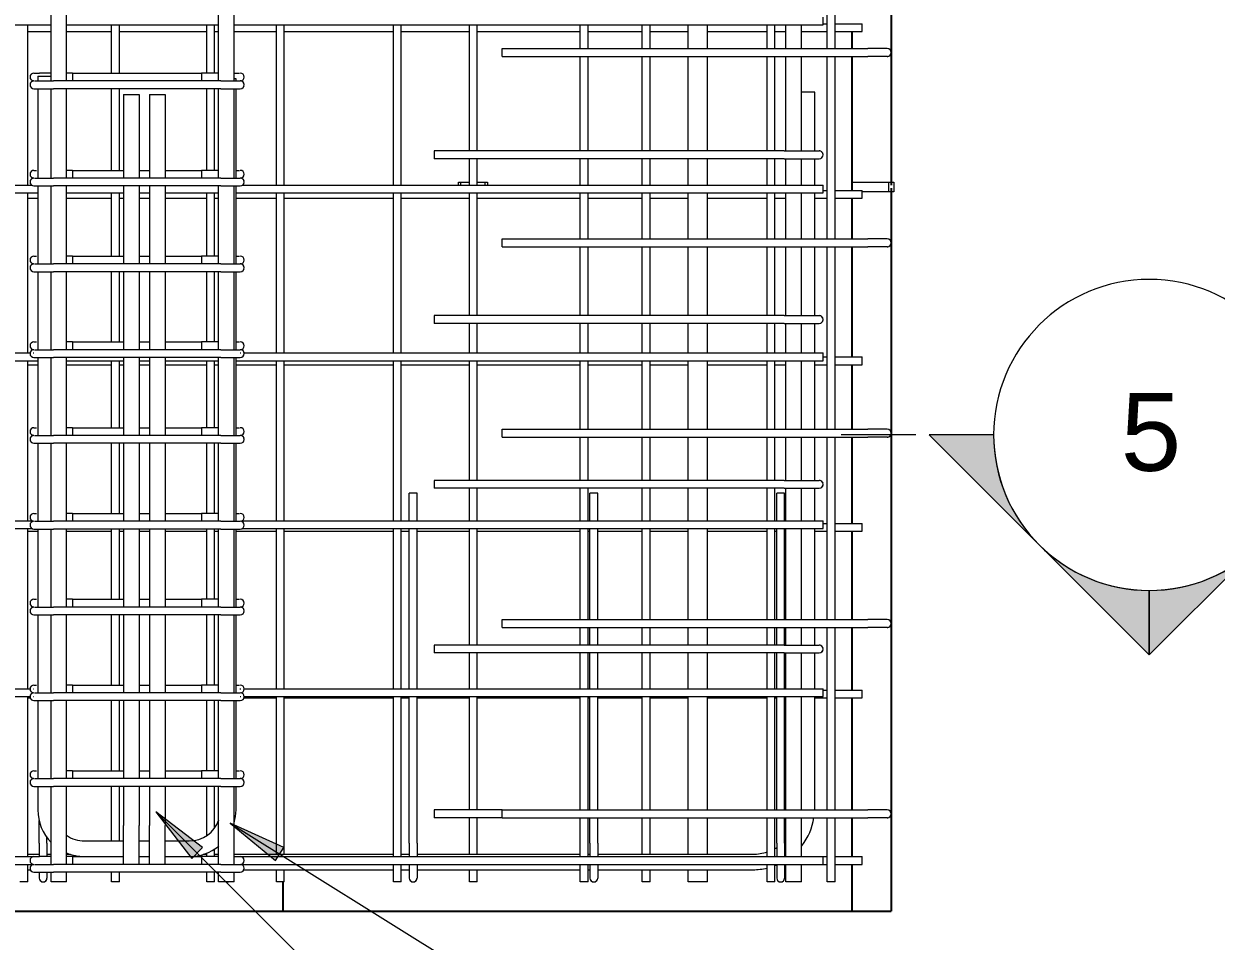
# Model space of a CAD drawing. Header units: millimetres. Extents: x 12983 to 23528, y -2876 to 5855.
# Drawn here: x 17398 to 18624, y -1426 to -482 of the extents above; entities that cross this region are included whole.
import ezdxf

# ---------------------------------------------------------------- set-up
doc = ezdxf.new("R2010")
doc.units = ezdxf.units.MM
doc.linetypes.add('Dash', pattern=[6.36, 3.18, -3.18])
for name, color, linetype, lineweight in [('A-GENM', 13, 'Continuous', 18), ('A-WALL', 113, 'Continuous', 25), ('A-WALL-HDLN', 110, 'Dash', 25), ('G-ANNO-SYMB', 111, 'Continuous', 9), ('S-RBAR', 171, 'Continuous', 18), ('S-RBAR-IDEN', 171, 'Continuous', 9)]:
    doc.layers.add(name, color=color, linetype=linetype, lineweight=lineweight)
doc.styles.add('Arial', font='arial.ttf', dxfattribs={"height": 80})

# ---------------------------------------------------------------- blocks, each defined once
blk = doc.blocks.new('RR spread anchor face based - RR-SA-2_5-200-2134315-Elevation Front 1')
at = {"layer": 'A-GENM'}
for p, q in [((17845.1, -645), (17847.6, -645)), ((17845.1, -648.1), (17845.1, -645)), ((17847.6, -645), (17856.4, -645)), ((17847.6, -648.1), (17847.6, -645)), ((17864.4, -645), (17872.6, -645)), ((17872.6, -645), (17875.1, -645)), ((17872.6, -648.1), (17872.6, -645)), ((17875.1, -645), (17875.1, -648.1))]:
    blk.add_line(p, q, dxfattribs=at)
blk = doc.blocks.new('RR spread anchor face based - RR-SA-2_5-250-V7-Elevation Front 1')
at = {"layer": 'A-GENM'}
for p, q in [((18250.1, -645), (18287.6, -645)), ((18287.6, -645), (18292.6, -645)), ((18287.6, -655), (18287.6, -645)), ((18292.6, -645), (18292.6, -655)), ((18287.6, -655), (18260.1, -655)), ((18292.6, -655), (18287.6, -655))]:
    blk.add_line(p, q, dxfattribs=at)
blk = doc.blocks.new('Detail View - M_Section Head - Filled SHOP DWG-1002450-Elevation Front 1')
at = {"layer": 'G-ANNO-SYMB'}
h = blk.add_hatch(color=256, dxfattribs=at)
edge = h.paths.add_edge_path()
edge.add_line((18329.2, 3794.8), (18395.4, 3794.8))
edge.add_arc((18555.4, 3794.8), 160, 180, 225)
edge.add_line((18442.3, 3681.7), (18329.2, 3794.8))
h = blk.add_hatch(color=256, dxfattribs=at)
edge = h.paths.add_edge_path()
edge.add_line((18781.7, 3794.8), (18668.6, 3681.7))
edge.add_arc((18555.4, 3794.8), 160, 315, 360)
edge.add_line((18715.4, 3794.8), (18781.7, 3794.8))
h = blk.add_hatch(color=256, dxfattribs=at)
edge = h.paths.add_edge_path()
edge.add_line((18555.4, 3568.5), (18442.3, 3681.7))
edge.add_arc((18555.4, 3794.8), 160, 225, 270)
edge.add_line((18555.4, 3634.8), (18555.4, 3568.5))
h = blk.add_hatch(color=256, dxfattribs=at)
edge = h.paths.add_edge_path()
edge.add_line((18555.4, 3568.5), (18555.4, 3634.8))
edge.add_arc((18555.4, 3794.8), 160, 270, 315)
edge.add_line((18668.6, 3681.7), (18555.4, 3568.5))
for p, q in [((18555.4, 3568.5), (18329.2, 3794.8)), ((18395.4, 3794.8), (18329.2, 3794.8)), ((18329.2, 3794.8), (18442.3, 3681.7)), ((18395.4, 3794.8), (18329.2, 3794.8)), ((18555.4, 3568.5), (18781.7, 3794.8)), ((18668.6, 3681.7), (18781.7, 3794.8)), ((18715.4, 3794.8), (18781.7, 3794.8)), ((18781.7, 3794.8), (18715.4, 3794.8)), ((18442.3, 3681.7), (18555.4, 3568.5)), ((18555.4, 3568.5), (18668.6, 3681.7)), ((18555.4, 3634.8), (18555.4, 3568.5)), ((18555.4, 3568.5), (18555.4, 3634.8))]:
    blk.add_line(p, q, dxfattribs=at)
for start, end in [(360, 180), (180, 360), (180, 225), (315, 0), (225, 270), (270, 315)]:
    blk.add_arc((18555.4, 3794.8), 160, start, end, dxfattribs=at)

msp = doc.modelspace()

# ---------------------------------------------------------------- hatches: boundary and pattern name
at = {"layer": 'S-RBAR-IDEN'}
for points in [[(17533.98638, -1292.93043), (17570.82724, -1340.94238), (17581.99833, -1329.77129)], [(17610.33186, -1304.6806), (17657.05948, -1343.13741), (17665.42063, -1329.73303)]]:
    msp.add_hatch(color=256, dxfattribs=at).paths.add_polyline_path(points)

# ---------------------------------------------------------------- linework, layer by layer
at = {"layer": 'A-WALL'}
for p, q in [((18290.0695, 620), (18290.0695, -645)), ((18250.0695, -507.8), (18250.0695, -490.27586)), ((18250.0695, -653.62069), (18250.0695, -515.8)), ((18250.0695, -703.6), (18250.0695, -661.62069)), ((18290.0695, -655), (18290.0695, -1395)), ((18250.0695, -824.96552), (18250.0695, -711.6)), ((18250.0695, -899.4), (18250.0695, -832.96552)), ((18250.0695, -996.31034), (18250.0695, -907.4)), ((18250.0695, -1095.2), (18250.0695, -1004.31034)), ((18250.0695, -1167.65517), (18250.0695, -1103.2)), ((18250.0695, -1291), (18250.0695, -1175.65517)), ((18250.0695, -1339), (18250.0695, -1299)), ((18250.0695, -1395), (18250.0695, -1347)), ((17664.78521, -1395), (17664.78521, -1365)), ((16134.63777, -1395), (18290.0695, -1395))]:
    msp.add_line(p, q, dxfattribs=at)
at = {"layer": 'A-WALL-HDLN'}
msp.add_line((18290.0695, -645.04961), (18290.0695, -654.95039), dxfattribs=at)
at = {"layer": 'G-ANNO-SYMB'}
msp.add_line((18315.44058, -905.18348), (18238.62469, -905.18348), dxfattribs=at)
at = {"layer": 'S-RBAR'}
for p, q in [((18224.2878, -507.8), (18224.2878, -320)), ((18232.2878, -507.8), (18232.2878, -320)), ((17426.22635, -541), (17426.22635, -402)), ((17442.22635, -541), (17442.22635, -402)), ((17598.44207, -541), (17598.44207, -402)), ((17614.44207, -541), (17614.44207, -402)), ((18220.0695, -483.37931), (18220.0695, -475.37931)), ((16204.63777, -483.37931), (17426.22635, -483.37931)), ((17402.22221, -648.10345), (17402.22221, -483.37931)), ((17402.22221, -490.27586), (17426.22635, -490.27586)), ((17442.22635, -483.37931), (17598.44207, -483.37931)), ((17442.22635, -490.27586), (17488.41506, -490.27586)), ((17488.41506, -533), (17488.41506, -483.37931)), ((17496.41506, -533), (17496.41506, -483.37931)), ((17496.41506, -490.27586), (17586.27765, -490.27586)), ((17586.27765, -533), (17586.27765, -483.37931)), ((17594.27765, -533), (17594.27765, -483.37931)), ((17594.27765, -490.27586), (17598.44207, -490.27586)), ((17614.44207, -483.37931), (18220.0695, -483.37931)), ((17614.44207, -490.27586), (17658.00825, -490.27586)), ((17658.00825, -648.10345), (17658.00825, -483.37931)), ((17666.00825, -648.10345), (17666.00825, -483.37931)), ((17666.00825, -490.27586), (17778.33309, -490.27586)), ((17778.33309, -648.10345), (17778.33309, -483.37931)), ((17786.33309, -648.10345), (17786.33309, -483.37931)), ((17786.33309, -490.27586), (17856.35143, -490.27586)), ((17856.35143, -612.99766), (17856.35143, -483.37931)), ((17864.35143, -612.99766), (17864.35143, -483.37931)), ((17864.35143, -490.27586), (17970.38853, -490.27586)), ((17970.38853, -507.8), (17970.38853, -483.37931)), ((17978.38853, -507.8), (17978.38853, -483.37931)), ((17978.38853, -490.27586), (18034.06962, -490.27586)), ((18034.06962, -507.8), (18034.06962, -483.37931)), ((18042.06962, -507.8), (18042.06962, -483.37931)), ((18042.06962, -490.27586), (18081.18478, -490.27586)), ((18081.18478, -507.8), (18081.18478, -483.37931)), ((18101.18478, -507.8), (18101.18478, -483.37931)), ((18101.18478, -490.27586), (18162.44397, -490.27586)), ((18162.44397, -507.8), (18162.44397, -483.37931)), ((18170.44397, -507.8), (18170.44397, -483.37931)), ((18170.44397, -490.27586), (18181.81531, -490.27586)), ((18181.81531, -507.8), (18181.81531, -483.37931)), ((18197.81531, -507.8), (18197.81531, -483.37931)), ((18197.81531, -490.27586), (18224.2878, -490.27586)), ((18220.0695, -482.27586), (18224.2878, -482.27586)), ((18232.2878, -482.27586), (18260.0695, -482.27586)), ((18232.2878, -490.27586), (18260.0695, -490.27586)), ((18260.0695, -490.27586), (18260.0695, -482.27586)), ((17890.07154, -507.8), (18266.07154, -507.8)), ((17890.07154, -515.8), (17890.07154, -507.8)), ((18286.07154, -507.8), (18266.07154, -507.8)), ((17890.07154, -515.8), (18266.07154, -515.8)), ((17970.38853, -612.99766), (17970.38853, -515.8)), ((17978.38853, -612.99766), (17978.38853, -515.8)), ((18034.06962, -612.99766), (18034.06962, -515.8)), ((18042.06962, -612.99766), (18042.06962, -515.8)), ((18081.18478, -612.99766), (18081.18478, -515.8)), ((18101.18478, -612.99766), (18101.18478, -515.8)), ((18162.44397, -612.99766), (18162.44397, -515.8)), ((18170.44397, -612.99766), (18170.44397, -515.8)), ((18181.81531, -612.99766), (18181.81531, -515.8)), ((18197.81531, -612.99766), (18197.81531, -515.8)), ((18224.2878, -703.6), (18224.2878, -515.8)), ((18232.2878, -703.6), (18232.2878, -515.8)), ((18286.07154, -515.8), (18266.07154, -515.8)), ((17408.5695, -533), (17414.42736, -533)), ((17412.5695, -535.98585), (17412.5695, -541)), ((17412.5695, -535.98585), (17426.22635, -535.98585)), ((17426.22635, -533), (17414.42736, -533)), ((17448.36849, -533), (17442.22635, -533)), ((17448.36849, -533), (17448.36849, -541)), ((17448.36849, -533), (17580.98622, -533)), ((17598.44207, -533), (17580.98622, -533)), ((17580.98622, -533), (17580.98622, -541)), ((17614.92735, -533), (17614.44207, -533)), ((17616.37184, -538.93359), (17614.44207, -538.93359)), ((17614.92735, -533), (17620.10373, -533)), ((17616.37184, -541), (17616.37184, -538.93359)), ((17408.5695, -541), (17408.65293, -541)), ((17408.5695, -549), (17413.30089, -549)), ((17409.25098, -541), (17414.42736, -541)), ((17412.5695, -549), (17412.5695, -641)), ((17413.19598, -549), (17415.77673, -549)), ((17414.42736, -541), (17428.5695, -541)), ((17415.6517, -549), (17428.5695, -549)), ((17426.22635, -641), (17426.22635, -549)), ((17600.78521, -541), (17428.5695, -541)), ((17600.78521, -549), (17428.5695, -549)), ((17442.22635, -641), (17442.22635, -549)), ((17488.41506, -633), (17488.41506, -549)), ((17496.41506, -633), (17496.41506, -549)), ((17586.27765, -633), (17586.27765, -549)), ((17594.27765, -633), (17594.27765, -549)), ((17598.44207, -641), (17598.44207, -549)), ((17600.78521, -541), (17620.78521, -541)), ((17600.78521, -549), (17620.78521, -549)), ((17614.44207, -641), (17614.44207, -549)), ((17616.37184, -641), (17616.37184, -549)), ((17500.70022, -554.9446), (17500.70022, -641)), ((17500.70022, -554.9446), (17516.70022, -554.9446)), ((17516.70022, -554.9446), (17516.70022, -641)), ((17527.38707, -554.9446), (17527.38707, -641)), ((17527.38707, -554.9446), (17543.38707, -554.9446)), ((17543.38707, -554.9446), (17543.38707, -641)), ((18211.44082, -552.5), (18197.81531, -552.5)), ((18211.44082, -612.99766), (18211.44082, -552.5)), ((18180.0695, -612.99766), (17820.0695, -612.99766)), ((17820.0695, -612.99766), (17820.0695, -620.99766)), ((18180.0695, -620.99766), (17820.0695, -620.99766)), ((17856.35143, -648.10345), (17856.35143, -620.99766)), ((17864.35143, -648.10345), (17864.35143, -620.99766)), ((17970.38853, -648.10345), (17970.38853, -620.99766)), ((17978.38853, -648.10345), (17978.38853, -620.99766)), ((18034.06962, -648.10345), (18034.06962, -620.99766)), ((18042.06962, -648.10345), (18042.06962, -620.99766)), ((18081.18478, -648.10345), (18081.18478, -620.99766)), ((18101.18478, -648.10345), (18101.18478, -620.99766)), ((18162.44397, -648.10345), (18162.44397, -620.99766)), ((18170.44397, -648.10345), (18170.44397, -620.99766)), ((18180.0695, -612.99766), (18216.0695, -612.99766)), ((18180.0695, -620.99766), (18216.0695, -620.99766)), ((18181.81531, -648.10345), (18181.81531, -620.99766)), ((18197.81531, -648.10345), (18197.81531, -620.99766)), ((18211.44082, -648.10345), (18211.44082, -620.99766)), ((17408.5695, -633), (17411.37743, -633)), ((17448.36849, -633), (17442.22635, -633)), ((17448.36849, -633), (17448.36849, -641)), ((17448.36849, -633), (17500.70022, -633)), ((17516.70022, -633), (17527.38707, -633)), ((17543.38707, -633), (17580.98622, -633)), ((17598.44207, -633), (17580.98622, -633)), ((17580.98622, -633), (17580.98622, -641)), ((17616.83566, -633), (17620.10373, -633)), ((16204.63777, -648.10345), (17406.29276, -648.10345)), ((17408.5695, -641), (17408.65293, -641)), ((17408.5695, -649), (17413.30089, -649)), ((17409.25098, -641), (17414.42736, -641)), ((17412.5695, -649), (17412.5695, -729.25)), ((17413.19598, -649), (17415.77673, -649)), ((17414.42736, -641), (17428.5695, -641)), ((17415.6517, -649), (17428.5695, -649)), ((17426.22635, -729.25), (17426.22635, -649)), ((17600.78521, -641), (17428.5695, -641)), ((17600.78521, -649), (17428.5695, -649)), ((17442.22635, -729.25), (17442.22635, -649)), ((17500.70022, -649), (17500.70022, -729.25)), ((17516.70022, -649), (17516.70022, -729.25)), ((17527.38707, -649), (17527.38707, -729.25)), ((17543.38707, -649), (17543.38707, -729.25)), ((17598.44207, -729.25), (17598.44207, -649)), ((17600.78521, -641), (17620.78521, -641)), ((17600.78521, -649), (17620.78521, -649)), ((17614.44207, -729.25), (17614.44207, -649)), ((17616.37184, -729.25), (17616.37184, -649)), ((17623.06195, -648.10345), (18220.0695, -648.10345)), ((18220.0695, -656.10345), (18220.0695, -648.10345)), ((16204.63777, -656.10345), (17412.5695, -656.10345)), ((17402.22221, -820.82759), (17402.22221, -656.10345)), ((17402.22221, -661.62069), (17412.5695, -661.62069)), ((17442.22635, -656.10345), (17500.70022, -656.10345)), ((17442.22635, -661.62069), (17488.41506, -661.62069)), ((17488.41506, -721.25), (17488.41506, -656.10345)), ((17496.41506, -721.25), (17496.41506, -656.10345)), ((17496.41506, -661.62069), (17500.70022, -661.62069)), ((17516.70022, -656.10345), (17527.38707, -656.10345)), ((17516.70022, -661.62069), (17527.38707, -661.62069)), ((17543.38707, -656.10345), (17598.44207, -656.10345)), ((17543.38707, -661.62069), (17586.27765, -661.62069)), ((17586.27765, -721.25), (17586.27765, -656.10345)), ((17594.27765, -721.25), (17594.27765, -656.10345)), ((17594.27765, -661.62069), (17598.44207, -661.62069)), ((17616.37184, -656.10345), (18220.0695, -656.10345)), ((17616.37184, -661.62069), (17658.00825, -661.62069)), ((17658.00825, -820.82759), (17658.00825, -656.10345)), ((17666.00825, -820.82759), (17666.00825, -656.10345)), ((17666.00825, -661.62069), (17778.33309, -661.62069)), ((17778.33309, -820.82759), (17778.33309, -656.10345)), ((17786.33309, -820.82759), (17786.33309, -656.10345)), ((17786.33309, -661.62069), (17856.35143, -661.62069)), ((17856.35143, -782.49824), (17856.35143, -656.10345)), ((17864.35143, -782.49824), (17864.35143, -656.10345)), ((17864.35143, -661.62069), (17970.38853, -661.62069)), ((17970.38853, -703.6), (17970.38853, -656.10345)), ((17978.38853, -703.6), (17978.38853, -656.10345)), ((17978.38853, -661.62069), (18034.06962, -661.62069)), ((18034.06962, -703.6), (18034.06962, -656.10345)), ((18042.06962, -703.6), (18042.06962, -656.10345)), ((18042.06962, -661.62069), (18081.18478, -661.62069)), ((18081.18478, -703.6), (18081.18478, -656.10345)), ((18101.18478, -703.6), (18101.18478, -656.10345)), ((18101.18478, -661.62069), (18162.44397, -661.62069)), ((18162.44397, -703.6), (18162.44397, -656.10345)), ((18170.44397, -703.6), (18170.44397, -656.10345)), ((18170.44397, -661.62069), (18181.81531, -661.62069)), ((18181.81531, -703.6), (18181.81531, -656.10345)), ((18197.81531, -703.6), (18197.81531, -656.10345)), ((18211.44082, -703.6), (18211.44082, -656.10345)), ((18211.44082, -661.62069), (18224.2878, -661.62069)), ((18220.0695, -653.62069), (18224.2878, -653.62069)), ((18232.2878, -653.62069), (18260.0695, -653.62069)), ((18232.2878, -661.62069), (18260.0695, -661.62069)), ((18260.0695, -661.62069), (18260.0695, -653.62069)), ((17890.07154, -703.6), (18266.07154, -703.6)), ((17890.07154, -711.6), (17890.07154, -703.6)), ((18286.07154, -703.6), (18266.07154, -703.6)), ((17408.5695, -721.25), (17411.37743, -721.25)), ((17448.36849, -721.25), (17442.22635, -721.25)), ((17448.36849, -721.25), (17448.36849, -729.25)), ((17448.36849, -721.25), (17500.70022, -721.25)), ((17516.70022, -721.25), (17527.38707, -721.25)), ((17543.38707, -721.25), (17580.98622, -721.25)), ((17598.44207, -721.25), (17580.98622, -721.25)), ((17580.98622, -721.25), (17580.98622, -729.25)), ((17616.83566, -721.25), (17620.10373, -721.25)), ((17890.07154, -711.6), (18266.07154, -711.6)), ((17970.38853, -782.49824), (17970.38853, -711.6)), ((17978.38853, -782.49824), (17978.38853, -711.6)), ((18034.06962, -782.49824), (18034.06962, -711.6)), ((18042.06962, -782.49824), (18042.06962, -711.6)), ((18081.18478, -782.49824), (18081.18478, -711.6)), ((18101.18478, -782.49824), (18101.18478, -711.6)), ((18162.44397, -782.49824), (18162.44397, -711.6)), ((18170.44397, -782.49824), (18170.44397, -711.6)), ((18181.81531, -782.49824), (18181.81531, -711.6)), ((18197.81531, -782.49824), (18197.81531, -711.6)), ((18211.44082, -782.49824), (18211.44082, -711.6)), ((18224.2878, -899.4), (18224.2878, -711.6)), ((18232.2878, -899.4), (18232.2878, -711.6)), ((18286.07154, -711.6), (18266.07154, -711.6)), ((17408.5695, -729.25), (17408.65293, -729.25)), ((17409.25098, -729.25), (17414.42736, -729.25)), ((17414.42736, -729.25), (17428.5695, -729.25)), ((17600.78521, -729.25), (17428.5695, -729.25)), ((17600.78521, -729.25), (17620.78521, -729.25)), ((17408.5695, -737.25), (17413.30089, -737.25)), ((17412.5695, -737.25), (17412.5695, -817.5)), ((17413.19598, -737.25), (17415.77673, -737.25)), ((17415.6517, -737.25), (17428.5695, -737.25)), ((17426.22635, -817.5), (17426.22635, -737.25)), ((17600.78521, -737.25), (17428.5695, -737.25)), ((17442.22635, -817.5), (17442.22635, -737.25)), ((17488.41506, -809.5), (17488.41506, -737.25)), ((17496.41506, -809.5), (17496.41506, -737.25)), ((17500.70022, -737.25), (17500.70022, -817.5)), ((17516.70022, -737.25), (17516.70022, -817.5)), ((17527.38707, -737.25), (17527.38707, -817.5)), ((17543.38707, -737.25), (17543.38707, -817.5)), ((17586.27765, -809.5), (17586.27765, -737.25)), ((17594.27765, -809.5), (17594.27765, -737.25)), ((17598.44207, -817.5), (17598.44207, -737.25)), ((17600.78521, -737.25), (17620.78521, -737.25)), ((17614.44207, -817.5), (17614.44207, -737.25)), ((17616.37184, -817.5), (17616.37184, -737.25)), ((18180.0695, -782.49824), (17820.0695, -782.49824)), ((17820.0695, -782.49824), (17820.0695, -790.49824)), ((18180.0695, -782.49824), (18216.0695, -782.49824)), ((18180.0695, -790.49824), (17820.0695, -790.49824)), ((17856.35143, -820.82759), (17856.35143, -790.49824)), ((17864.35143, -820.82759), (17864.35143, -790.49824)), ((17970.38853, -820.82759), (17970.38853, -790.49824)), ((17978.38853, -820.82759), (17978.38853, -790.49824)), ((18034.06962, -820.82759), (18034.06962, -790.49824)), ((18042.06962, -820.82759), (18042.06962, -790.49824)), ((18081.18478, -820.82759), (18081.18478, -790.49824)), ((18101.18478, -820.82759), (18101.18478, -790.49824)), ((18162.44397, -820.82759), (18162.44397, -790.49824)), ((18170.44397, -820.82759), (18170.44397, -790.49824)), ((18180.0695, -790.49824), (18216.0695, -790.49824)), ((18181.81531, -820.82759), (18181.81531, -790.49824)), ((18197.81531, -820.82759), (18197.81531, -790.49824)), ((18211.44082, -820.82759), (18211.44082, -790.49824)), ((16204.63777, -820.82759), (17404.29691, -820.82759)), ((17407.95436, -820.82759), (17408.5695, -820.82759)), ((17408.5695, -809.5), (17411.37743, -809.5)), ((17408.5695, -817.5), (17408.65293, -817.5)), ((17409.25098, -817.5), (17414.42736, -817.5)), ((17414.42736, -817.5), (17428.5695, -817.5)), ((17600.78521, -817.5), (17428.5695, -817.5)), ((17448.36849, -809.5), (17442.22635, -809.5)), ((17448.36849, -809.5), (17448.36849, -817.5)), ((17448.36849, -809.5), (17500.70022, -809.5)), ((17516.70022, -809.5), (17527.38707, -809.5)), ((17543.38707, -809.5), (17580.98622, -809.5)), ((17598.44207, -809.5), (17580.98622, -809.5)), ((17580.98622, -809.5), (17580.98622, -817.5)), ((17600.78521, -817.5), (17620.78521, -817.5)), ((17616.83566, -809.5), (17620.10373, -809.5)), ((17620.78521, -820.82759), (17621.40035, -820.82759)), ((17624.69669, -820.82759), (18220.0695, -820.82759)), ((18220.0695, -828.82759), (18220.0695, -820.82759)), ((16204.63777, -828.82759), (17412.5695, -828.82759)), ((17402.22221, -993.55172), (17402.22221, -828.82759)), ((17402.22221, -832.96552), (17412.5695, -832.96552)), ((17408.5695, -825.5), (17413.30089, -825.5)), ((17412.5695, -825.5), (17412.5695, -905.75)), ((17413.19598, -825.5), (17415.77673, -825.5)), ((17415.6517, -825.5), (17428.5695, -825.5)), ((17426.22635, -905.75), (17426.22635, -825.5)), ((17600.78521, -825.5), (17428.5695, -825.5)), ((17442.22635, -905.75), (17442.22635, -825.5)), ((17442.22635, -828.82759), (17500.70022, -828.82759)), ((17442.22635, -832.96552), (17488.41506, -832.96552)), ((17488.41506, -897.75), (17488.41506, -828.82759)), ((17496.41506, -897.75), (17496.41506, -828.82759)), ((17496.41506, -832.96552), (17500.70022, -832.96552)), ((17500.70022, -825.5), (17500.70022, -905.75)), ((17516.70022, -825.5), (17516.70022, -905.75)), ((17516.70022, -828.82759), (17527.38707, -828.82759)), ((17516.70022, -832.96552), (17527.38707, -832.96552)), ((17527.38707, -825.5), (17527.38707, -905.75)), ((17543.38707, -825.5), (17543.38707, -905.75)), ((17543.38707, -828.82759), (17598.44207, -828.82759)), ((17543.38707, -832.96552), (17586.27765, -832.96552)), ((17586.27765, -897.75), (17586.27765, -828.82759)), ((17594.27765, -897.75), (17594.27765, -828.82759)), ((17594.27765, -832.96552), (17598.44207, -832.96552)), ((17598.44207, -905.75), (17598.44207, -825.5)), ((17600.78521, -825.5), (17620.78521, -825.5)), ((17614.44207, -905.75), (17614.44207, -825.5)), ((17616.37184, -905.75), (17616.37184, -825.5)), ((17616.37184, -828.82759), (18220.0695, -828.82759)), ((17616.37184, -832.96552), (17658.00825, -832.96552)), ((17658.00825, -993.55172), (17658.00825, -828.82759)), ((17666.00825, -993.55172), (17666.00825, -828.82759)), ((17666.00825, -832.96552), (17778.33309, -832.96552)), ((17778.33309, -993.55172), (17778.33309, -828.82759)), ((17786.33309, -993.55172), (17786.33309, -828.82759)), ((17786.33309, -832.96552), (17856.35143, -832.96552)), ((17856.35143, -951.99883), (17856.35143, -828.82759)), ((17864.35143, -951.99883), (17864.35143, -828.82759)), ((17864.35143, -832.96552), (17970.38853, -832.96552)), ((17970.38853, -899.4), (17970.38853, -828.82759)), ((17978.38853, -899.4), (17978.38853, -828.82759)), ((17978.38853, -832.96552), (18034.06962, -832.96552)), ((18034.06962, -899.4), (18034.06962, -828.82759)), ((18042.06962, -899.4), (18042.06962, -828.82759)), ((18042.06962, -832.96552), (18081.18478, -832.96552)), ((18081.18478, -899.4), (18081.18478, -828.82759)), ((18101.18478, -899.4), (18101.18478, -828.82759)), ((18101.18478, -832.96552), (18162.44397, -832.96552)), ((18162.44397, -899.4), (18162.44397, -828.82759)), ((18170.44397, -899.4), (18170.44397, -828.82759)), ((18170.44397, -832.96552), (18181.81531, -832.96552)), ((18181.81531, -899.4), (18181.81531, -828.82759)), ((18197.81531, -899.4), (18197.81531, -828.82759)), ((18211.44082, -899.4), (18211.44082, -828.82759)), ((18211.44082, -832.96552), (18224.2878, -832.96552)), ((18220.0695, -824.96552), (18224.2878, -824.96552)), ((18232.2878, -824.96552), (18260.0695, -824.96552)), ((18232.2878, -832.96552), (18260.0695, -832.96552)), ((18260.0695, -832.96552), (18260.0695, -824.96552)), ((17408.5695, -897.75), (17411.37743, -897.75)), ((17408.5695, -905.75), (17408.65293, -905.75)), ((17409.25098, -905.75), (17414.42736, -905.75)), ((17414.42736, -905.75), (17428.5695, -905.75)), ((17600.78521, -905.75), (17428.5695, -905.75)), ((17448.36849, -897.75), (17442.22635, -897.75)), ((17448.36849, -897.75), (17448.36849, -905.75)), ((17448.36849, -897.75), (17500.70022, -897.75)), ((17516.70022, -897.75), (17527.38707, -897.75)), ((17543.38707, -897.75), (17580.98622, -897.75)), ((17598.44207, -897.75), (17580.98622, -897.75)), ((17580.98622, -897.75), (17580.98622, -905.75)), ((17600.78521, -905.75), (17620.78521, -905.75)), ((17616.83566, -897.75), (17620.10373, -897.75)), ((17890.07154, -899.4), (18266.07154, -899.4)), ((17890.07154, -907.4), (17890.07154, -899.4)), ((18286.07154, -899.4), (18266.07154, -899.4)), ((17408.5695, -913.75), (17413.30089, -913.75)), ((17412.5695, -913.75), (17412.5695, -994)), ((17413.19598, -913.75), (17415.77673, -913.75)), ((17415.6517, -913.75), (17428.5695, -913.75)), ((17426.22635, -994), (17426.22635, -913.75)), ((17600.78521, -913.75), (17428.5695, -913.75)), ((17442.22635, -994), (17442.22635, -913.75)), ((17488.41506, -986), (17488.41506, -913.75)), ((17496.41506, -986), (17496.41506, -913.75)), ((17500.70022, -913.75), (17500.70022, -994)), ((17516.70022, -913.75), (17516.70022, -994)), ((17527.38707, -913.75), (17527.38707, -994)), ((17543.38707, -913.75), (17543.38707, -994)), ((17586.27765, -986), (17586.27765, -913.75)), ((17594.27765, -986), (17594.27765, -913.75)), ((17598.44207, -994), (17598.44207, -913.75)), ((17600.78521, -913.75), (17620.78521, -913.75)), ((17614.44207, -994), (17614.44207, -913.75)), ((17616.37184, -994), (17616.37184, -913.75)), ((17890.07154, -907.4), (18266.07154, -907.4)), ((17970.38853, -951.99883), (17970.38853, -907.4)), ((17978.38853, -951.99883), (17978.38853, -907.4)), ((18034.06962, -951.99883), (18034.06962, -907.4)), ((18042.06962, -951.99883), (18042.06962, -907.4)), ((18081.18478, -951.99883), (18081.18478, -907.4)), ((18101.18478, -951.99883), (18101.18478, -907.4)), ((18162.44397, -951.99883), (18162.44397, -907.4)), ((18170.44397, -951.99883), (18170.44397, -907.4)), ((18181.81531, -951.99883), (18181.81531, -907.4)), ((18197.81531, -951.99883), (18197.81531, -907.4)), ((18211.44082, -951.99883), (18211.44082, -907.4)), ((18224.2878, -1095.2), (18224.2878, -907.4)), ((18232.2878, -1095.2), (18232.2878, -907.4)), ((18286.07154, -907.4), (18266.07154, -907.4)), ((18180.0695, -951.99883), (17820.0695, -951.99883)), ((17820.0695, -951.99883), (17820.0695, -959.99883)), ((18180.0695, -951.99883), (18216.0695, -951.99883)), ((17802.4763, -965.125), (17794.4763, -965.125)), ((17794.4763, -993.55172), (17794.4763, -965.125)), ((17802.4763, -993.55172), (17802.4763, -965.125)), ((18180.0695, -959.99883), (17820.0695, -959.99883)), ((17856.35143, -993.55172), (17856.35143, -959.99883)), ((17864.35143, -993.55172), (17864.35143, -959.99883)), ((17970.38853, -993.55172), (17970.38853, -959.99883)), ((17978.38853, -993.55172), (17978.38853, -959.99883)), ((17988.32785, -965.125), (17980.32785, -965.125)), ((17980.32785, -993.55172), (17980.32785, -965.125)), ((17988.32785, -993.55172), (17988.32785, -965.125)), ((18034.06962, -993.55172), (18034.06962, -959.99883)), ((18042.06962, -993.55172), (18042.06962, -959.99883)), ((18081.18478, -993.55172), (18081.18478, -959.99883)), ((18101.18478, -993.55172), (18101.18478, -959.99883)), ((18162.44397, -993.55172), (18162.44397, -959.99883)), ((18170.44397, -993.55172), (18170.44397, -959.99883)), ((18180.42939, -965.125), (18172.42939, -965.125)), ((18172.42939, -993.55172), (18172.42939, -965.125)), ((18180.0695, -959.99883), (18216.0695, -959.99883)), ((18180.42939, -993.55172), (18180.42939, -965.125)), ((18181.81531, -993.55172), (18181.81531, -959.99883)), ((18197.81531, -993.55172), (18197.81531, -959.99883)), ((18211.44082, -993.55172), (18211.44082, -959.99883)), ((17408.5695, -986), (17411.37743, -986)), ((17448.36849, -986), (17442.22635, -986)), ((17448.36849, -986), (17448.36849, -994)), ((17448.36849, -986), (17500.70022, -986)), ((17516.70022, -986), (17527.38707, -986)), ((17543.38707, -986), (17580.98622, -986)), ((17598.44207, -986), (17580.98622, -986)), ((17580.98622, -986), (17580.98622, -994)), ((17616.83566, -986), (17620.10373, -986)), ((16204.63777, -993.55172), (17406.78104, -993.55172)), ((16204.63777, -1001.55172), (17406.78104, -1001.55172)), ((17402.22221, -1166.27586), (17402.22221, -1001.55172)), ((17402.22221, -1004.31034), (17412.5695, -1004.31034)), ((17408.5695, -994), (17408.65293, -994)), ((17408.5695, -1002), (17413.30089, -1002)), ((17409.25098, -994), (17414.42736, -994)), ((17412.5695, -1002), (17412.5695, -1082.25)), ((17413.19598, -1002), (17415.77673, -1002)), ((17414.42736, -994), (17428.5695, -994)), ((17415.6517, -1002), (17428.5695, -1002)), ((17426.22635, -1082.25), (17426.22635, -1002)), ((17600.78521, -994), (17428.5695, -994)), ((17600.78521, -1002), (17428.5695, -1002)), ((17442.22635, -1082.25), (17442.22635, -1002)), ((17442.22635, -1004.31034), (17488.41506, -1004.31034)), ((17488.41506, -1074.25), (17488.41506, -1002)), ((17496.41506, -1074.25), (17496.41506, -1002)), ((17496.41506, -1004.31034), (17500.70022, -1004.31034)), ((17500.70022, -1002), (17500.70022, -1082.25)), ((17516.70022, -1002), (17516.70022, -1082.25)), ((17516.70022, -1004.31034), (17527.38707, -1004.31034)), ((17527.38707, -1002), (17527.38707, -1082.25)), ((17543.38707, -1002), (17543.38707, -1082.25)), ((17543.38707, -1004.31034), (17586.27765, -1004.31034)), ((17586.27765, -1074.25), (17586.27765, -1002)), ((17594.27765, -1074.25), (17594.27765, -1002)), ((17594.27765, -1004.31034), (17598.44207, -1004.31034)), ((17598.44207, -1082.25), (17598.44207, -1002)), ((17600.78521, -994), (17620.78521, -994)), ((17600.78521, -1002), (17620.78521, -1002)), ((17614.44207, -1082.25), (17614.44207, -1002)), ((17616.37184, -1082.25), (17616.37184, -1002)), ((17616.37184, -1004.31034), (17658.00825, -1004.31034)), ((17622.57367, -993.55172), (18220.0695, -993.55172)), ((17622.57367, -1001.55172), (18220.0695, -1001.55172)), ((17658.00825, -1166.27586), (17658.00825, -1001.55172)), ((17666.00825, -1166.27586), (17666.00825, -1001.55172)), ((17666.00825, -1004.31034), (17778.33309, -1004.31034)), ((17778.33309, -1166.27586), (17778.33309, -1001.55172)), ((17786.33309, -1166.27586), (17786.33309, -1001.55172)), ((17786.33309, -1004.31034), (17794.4763, -1004.31034)), ((17794.4763, -1166.27586), (17794.4763, -1001.55172)), ((17802.4763, -1166.27586), (17802.4763, -1001.55172)), ((17802.4763, -1004.31034), (17856.35143, -1004.31034)), ((17856.35143, -1121.49941), (17856.35143, -1001.55172)), ((17864.35143, -1121.49941), (17864.35143, -1001.55172)), ((17864.35143, -1004.31034), (17970.38853, -1004.31034)), ((17970.38853, -1095.2), (17970.38853, -1001.55172)), ((17978.38853, -1095.2), (17978.38853, -1001.55172)), ((17978.38853, -1004.31034), (17980.32785, -1004.31034)), ((17980.32785, -1095.2), (17980.32785, -1001.55172)), ((17988.32785, -1095.2), (17988.32785, -1001.55172)), ((17988.32785, -1004.31034), (18034.06962, -1004.31034)), ((18034.06962, -1095.2), (18034.06962, -1001.55172)), ((18042.06962, -1095.2), (18042.06962, -1001.55172)), ((18042.06962, -1004.31034), (18081.18478, -1004.31034)), ((18081.18478, -1095.2), (18081.18478, -1001.55172)), ((18101.18478, -1095.2), (18101.18478, -1001.55172)), ((18101.18478, -1004.31034), (18162.44397, -1004.31034)), ((18162.44397, -1095.2), (18162.44397, -1001.55172)), ((18170.44397, -1095.2), (18170.44397, -1001.55172)), ((18170.44397, -1004.31034), (18172.42939, -1004.31034)), ((18172.42939, -1095.2), (18172.42939, -1001.55172)), ((18180.42939, -1095.2), (18180.42939, -1001.55172)), ((18180.42939, -1004.31034), (18181.81531, -1004.31034)), ((18181.81531, -1095.2), (18181.81531, -1001.55172)), ((18197.81531, -1095.2), (18197.81531, -1001.55172)), ((18211.44082, -1095.2), (18211.44082, -1001.55172)), ((18211.44082, -1004.31034), (18224.2878, -1004.31034)), ((18220.0695, -1001.55172), (18220.0695, -993.55172)), ((18220.0695, -996.31034), (18224.2878, -996.31034)), ((18232.2878, -996.31034), (18260.0695, -996.31034)), ((18232.2878, -1004.31034), (18260.0695, -1004.31034)), ((18260.0695, -1004.31034), (18260.0695, -996.31034)), ((17408.5695, -1074.25), (17411.37743, -1074.25)), ((17448.36849, -1074.25), (17442.22635, -1074.25)), ((17448.36849, -1074.25), (17448.36849, -1082.25)), ((17448.36849, -1074.25), (17500.70022, -1074.25)), ((17516.70022, -1074.25), (17527.38707, -1074.25)), ((17543.38707, -1074.25), (17580.98622, -1074.25)), ((17598.44207, -1074.25), (17580.98622, -1074.25)), ((17580.98622, -1074.25), (17580.98622, -1082.25)), ((17616.83566, -1074.25), (17620.10373, -1074.25)), ((17408.5695, -1082.25), (17408.65293, -1082.25)), ((17408.5695, -1090.25), (17413.30089, -1090.25)), ((17409.25098, -1082.25), (17414.42736, -1082.25)), ((17412.5695, -1090.25), (17412.5695, -1170.5)), ((17413.19598, -1090.25), (17415.77673, -1090.25)), ((17414.42736, -1082.25), (17428.5695, -1082.25)), ((17415.6517, -1090.25), (17428.5695, -1090.25)), ((17426.22635, -1170.5), (17426.22635, -1090.25)), ((17600.78521, -1082.25), (17428.5695, -1082.25)), ((17600.78521, -1090.25), (17428.5695, -1090.25)), ((17442.22635, -1170.5), (17442.22635, -1090.25)), ((17488.41506, -1162.5), (17488.41506, -1090.25)), ((17496.41506, -1162.5), (17496.41506, -1090.25)), ((17500.70022, -1090.25), (17500.70022, -1170.5)), ((17516.70022, -1090.25), (17516.70022, -1170.5)), ((17527.38707, -1090.25), (17527.38707, -1170.5)), ((17543.38707, -1090.25), (17543.38707, -1170.5)), ((17586.27765, -1162.5), (17586.27765, -1090.25)), ((17594.27765, -1162.5), (17594.27765, -1090.25)), ((17598.44207, -1170.5), (17598.44207, -1090.25)), ((17600.78521, -1082.25), (17620.78521, -1082.25)), ((17600.78521, -1090.25), (17620.78521, -1090.25)), ((17614.44207, -1170.5), (17614.44207, -1090.25)), ((17616.37184, -1170.5), (17616.37184, -1090.25)), ((17890.07154, -1095.2), (18266.07154, -1095.2)), ((17890.07154, -1103.2), (17890.07154, -1095.2)), ((17890.07154, -1103.2), (18266.07154, -1103.2)), ((17970.38853, -1121.49941), (17970.38853, -1103.2)), ((17978.38853, -1121.49941), (17978.38853, -1103.2)), ((17980.32785, -1121.49941), (17980.32785, -1103.2)), ((17988.32785, -1121.49941), (17988.32785, -1103.2)), ((18034.06962, -1121.49941), (18034.06962, -1103.2)), ((18042.06962, -1121.49941), (18042.06962, -1103.2)), ((18081.18478, -1121.49941), (18081.18478, -1103.2)), ((18101.18478, -1121.49941), (18101.18478, -1103.2)), ((18162.44397, -1121.49941), (18162.44397, -1103.2)), ((18170.44397, -1121.49941), (18170.44397, -1103.2)), ((18172.42939, -1121.49941), (18172.42939, -1103.2)), ((18180.42939, -1121.49941), (18180.42939, -1103.2)), ((18181.81531, -1121.49941), (18181.81531, -1103.2)), ((18197.81531, -1121.49941), (18197.81531, -1103.2)), ((18211.44082, -1121.49941), (18211.44082, -1103.2)), ((18224.2878, -1291), (18224.2878, -1103.2)), ((18232.2878, -1291), (18232.2878, -1103.2)), ((18286.07154, -1095.2), (18266.07154, -1095.2)), ((18286.07154, -1103.2), (18266.07154, -1103.2)), ((18180.0695, -1121.49941), (17820.0695, -1121.49941)), ((17820.0695, -1121.49941), (17820.0695, -1129.49941)), ((18180.0695, -1121.49941), (18216.0695, -1121.49941)), ((18180.0695, -1129.49941), (17820.0695, -1129.49941)), ((17856.35143, -1166.27586), (17856.35143, -1129.49941)), ((17864.35143, -1166.27586), (17864.35143, -1129.49941)), ((17970.38853, -1166.27586), (17970.38853, -1129.49941)), ((17978.38853, -1166.27586), (17978.38853, -1129.49941)), ((17980.32785, -1166.27586), (17980.32785, -1129.49941)), ((17988.32785, -1166.27586), (17988.32785, -1129.49941)), ((18034.06962, -1166.27586), (18034.06962, -1129.49941)), ((18042.06962, -1166.27586), (18042.06962, -1129.49941)), ((18081.18478, -1166.27586), (18081.18478, -1129.49941)), ((18101.18478, -1166.27586), (18101.18478, -1129.49941)), ((18162.44397, -1166.27586), (18162.44397, -1129.49941)), ((18170.44397, -1166.27586), (18170.44397, -1129.49941)), ((18172.42939, -1166.27586), (18172.42939, -1129.49941)), ((18180.0695, -1129.49941), (18216.0695, -1129.49941)), ((18180.42939, -1166.27586), (18180.42939, -1129.49941)), ((18181.81531, -1166.27586), (18181.81531, -1129.49941)), ((18197.81531, -1166.27586), (18197.81531, -1129.49941)), ((18211.44082, -1166.27586), (18211.44082, -1129.49941)), ((17408.5695, -1162.5), (17411.37743, -1162.5)), ((17448.36849, -1162.5), (17442.22635, -1162.5)), ((17448.36849, -1162.5), (17448.36849, -1170.5)), ((17448.36849, -1162.5), (17500.70022, -1162.5)), ((17516.70022, -1162.5), (17527.38707, -1162.5)), ((17543.38707, -1162.5), (17580.98622, -1162.5)), ((17598.44207, -1162.5), (17580.98622, -1162.5)), ((17580.98622, -1162.5), (17580.98622, -1170.5)), ((17616.83566, -1162.5), (17620.10373, -1162.5)), ((16204.63777, -1166.27586), (17404.29691, -1166.27586)), ((16204.63777, -1174.27586), (17404.29691, -1174.27586)), ((17402.22221, -1339), (17402.22221, -1174.27586)), ((17402.22221, -1175.65517), (17404.86205, -1175.65517)), ((17408.01338, -1166.27586), (17408.5695, -1166.27586)), ((17408.01338, -1174.27586), (17408.5695, -1174.27586)), ((17408.5695, -1170.5), (17408.65293, -1170.5)), ((17409.25098, -1170.5), (17414.42736, -1170.5)), ((17414.42736, -1170.5), (17428.5695, -1170.5)), ((17600.78521, -1170.5), (17428.5695, -1170.5)), ((17600.78521, -1170.5), (17620.78521, -1170.5)), ((17620.42538, -1166.27586), (17621.34133, -1166.27586)), ((17620.78521, -1174.27586), (17621.34133, -1174.27586)), ((17624.49266, -1175.65517), (17658.00825, -1175.65517)), ((17624.7557, -1166.27586), (18220.0695, -1166.27586)), ((17624.7557, -1174.27586), (18220.0695, -1174.27586)), ((17658.00825, -1336.5), (17658.00825, -1174.27586)), ((17666.00825, -1336.5), (17666.00825, -1174.27586)), ((17666.00825, -1175.65517), (17778.33309, -1175.65517)), ((17778.33309, -1339), (17778.33309, -1174.27586)), ((17786.33309, -1339), (17786.33309, -1174.27586)), ((17786.33309, -1175.65517), (17794.4763, -1175.65517)), ((17794.4763, -1325.125), (17794.4763, -1174.27586)), ((17802.4763, -1325.125), (17802.4763, -1174.27586)), ((17802.4763, -1175.65517), (17856.35143, -1175.65517)), ((17856.35143, -1291), (17856.35143, -1174.27586)), ((17864.35143, -1291), (17864.35143, -1174.27586)), ((17864.35143, -1175.65517), (17970.38853, -1175.65517)), ((17970.38853, -1291), (17970.38853, -1174.27586)), ((17978.38853, -1291), (17978.38853, -1174.27586)), ((17978.38853, -1175.65517), (17980.32785, -1175.65517)), ((17980.32785, -1291), (17980.32785, -1174.27586)), ((17988.32785, -1291), (17988.32785, -1174.27586)), ((17988.32785, -1175.65517), (18034.06962, -1175.65517)), ((18034.06962, -1291), (18034.06962, -1174.27586)), ((18042.06962, -1291), (18042.06962, -1174.27586)), ((18042.06962, -1175.65517), (18081.18478, -1175.65517)), ((18081.18478, -1291), (18081.18478, -1174.27586)), ((18101.18478, -1291), (18101.18478, -1174.27586)), ((18101.18478, -1175.65517), (18162.44397, -1175.65517)), ((18162.44397, -1291), (18162.44397, -1174.27586)), ((18170.44397, -1291), (18170.44397, -1174.27586)), ((18170.44397, -1175.65517), (18172.42939, -1175.65517)), ((18172.42939, -1291), (18172.42939, -1174.27586)), ((18180.42939, -1291), (18180.42939, -1174.27586)), ((18180.42939, -1175.65517), (18181.81531, -1175.65517)), ((18181.81531, -1291), (18181.81531, -1174.27586)), ((18197.81531, -1291), (18197.81531, -1174.27586)), ((18211.44082, -1289), (18211.44082, -1174.27586)), ((18211.44082, -1175.65517), (18224.2878, -1175.65517)), ((18220.0695, -1174.27586), (18220.0695, -1166.27586)), ((18220.0695, -1167.65517), (18224.2878, -1167.65517)), ((18232.2878, -1167.65517), (18260.0695, -1167.65517)), ((18232.2878, -1175.65517), (18260.0695, -1175.65517)), ((18260.0695, -1175.65517), (18260.0695, -1167.65517)), ((17408.5695, -1178.5), (17413.30089, -1178.5)), ((17412.5695, -1178.5), (17412.5695, -1258.75)), ((17413.19598, -1178.5), (17415.77673, -1178.5)), ((17415.6517, -1178.5), (17428.5695, -1178.5)), ((17426.22635, -1258.75), (17426.22635, -1178.5)), ((17600.78521, -1178.5), (17428.5695, -1178.5)), ((17442.22635, -1258.75), (17442.22635, -1178.5)), ((17488.41506, -1250.75), (17488.41506, -1178.5)), ((17496.41506, -1250.75), (17496.41506, -1178.5)), ((17500.70022, -1178.5), (17500.70022, -1258.75)), ((17516.70022, -1178.5), (17516.70022, -1258.75)), ((17527.38707, -1178.5), (17527.38707, -1258.75)), ((17543.38707, -1178.5), (17543.38707, -1258.75)), ((17586.27765, -1250.75), (17586.27765, -1178.5)), ((17594.27765, -1250.75), (17594.27765, -1178.5)), ((17598.44207, -1258.75), (17598.44207, -1178.5)), ((17600.78521, -1178.5), (17620.78521, -1178.5)), ((17614.44207, -1258.75), (17614.44207, -1178.5)), ((17616.37184, -1258.75), (17616.37184, -1178.5)), ((17408.5695, -1250.75), (17411.37743, -1250.75)), ((17408.5695, -1258.75), (17408.65293, -1258.75)), ((17409.25098, -1258.75), (17414.42736, -1258.75)), ((17414.42736, -1258.75), (17428.5695, -1258.75)), ((17600.78521, -1258.75), (17428.5695, -1258.75)), ((17448.36849, -1250.75), (17442.22635, -1250.75)), ((17448.36849, -1250.75), (17448.36849, -1258.75)), ((17448.36849, -1250.75), (17500.70022, -1250.75)), ((17516.70022, -1250.75), (17527.38707, -1250.75)), ((17543.38707, -1250.75), (17580.98622, -1250.75)), ((17598.44207, -1250.75), (17580.98622, -1250.75)), ((17580.98622, -1250.75), (17580.98622, -1258.75)), ((17600.78521, -1258.75), (17620.78521, -1258.75)), ((17616.83566, -1250.75), (17620.10373, -1250.75)), ((17408.5695, -1266.75), (17413.30089, -1266.75)), ((17412.5695, -1266.75), (17412.5695, -1290.93359)), ((17413.19598, -1266.75), (17415.77673, -1266.75)), ((17415.6517, -1266.75), (17428.5695, -1266.75)), ((17426.22635, -1347), (17426.22635, -1266.75)), ((17600.78521, -1266.75), (17428.5695, -1266.75)), ((17442.22635, -1347), (17442.22635, -1266.75)), ((17488.41506, -1322.93359), (17488.41506, -1266.75)), ((17496.41506, -1322.93359), (17496.41506, -1266.75)), ((17500.70022, -1266.75), (17500.70022, -1307)), ((17516.70022, -1266.75), (17516.70022, -1307)), ((17527.38707, -1266.75), (17527.38707, -1307)), ((17543.38707, -1266.75), (17543.38707, -1307)), ((17586.27765, -1317.18403), (17586.27765, -1266.75)), ((17594.27765, -1309.28853), (17594.27765, -1266.75)), ((17598.44207, -1347), (17598.44207, -1266.75)), ((17600.78521, -1266.75), (17620.78521, -1266.75)), ((17614.44207, -1347), (17614.44207, -1266.75)), ((17616.37184, -1290.93359), (17616.37184, -1266.75)), ((17890.07154, -1291), (17820.0695, -1291)), ((17820.0695, -1291), (17820.0695, -1299)), ((17890.07154, -1299), (17820.0695, -1299)), ((17856.35143, -1336.5), (17856.35143, -1299)), ((17864.35143, -1336.5), (17864.35143, -1299)), ((17890.07154, -1291), (18266.07154, -1291)), ((17890.07154, -1299), (17890.07154, -1291)), ((17890.07154, -1299), (18266.07154, -1299)), ((17970.38853, -1339), (17970.38853, -1299)), ((17978.38853, -1339), (17978.38853, -1299)), ((17980.32785, -1325.125), (17980.32785, -1299)), ((17988.32785, -1325.125), (17988.32785, -1299)), ((18034.06962, -1336.5), (18034.06962, -1299)), ((18042.06962, -1336.5), (18042.06962, -1299)), ((18081.18478, -1336.5), (18081.18478, -1299)), ((18101.18478, -1336.5), (18101.18478, -1299)), ((18162.44397, -1339), (18162.44397, -1299)), ((18170.44397, -1339), (18170.44397, -1299)), ((18172.42939, -1325.125), (18172.42939, -1299)), ((18180.42939, -1325.125), (18180.42939, -1299)), ((18181.81531, -1339), (18181.81531, -1299)), ((18197.81531, -1339), (18197.81531, -1299)), ((18224.2878, -1365), (18224.2878, -1299)), ((18232.2878, -1365), (18232.2878, -1299)), ((18286.07154, -1291), (18266.07154, -1291)), ((18286.07154, -1299), (18266.07154, -1299)), ((17414.0232, -1325.125), (17414.0232, -1301.97559)), ((17500.70022, -1347), (17500.70022, -1307)), ((17516.70022, -1347), (17516.70022, -1307)), ((17527.38707, -1347), (17527.38707, -1307)), ((17543.38707, -1347), (17543.38707, -1307)), ((17422.0232, -1325.125), (17422.0232, -1318.87315)), ((17460.5695, -1322.93359), (17500.70022, -1322.93359)), ((17516.70022, -1322.93359), (17527.38707, -1322.93359)), ((17543.38707, -1322.93359), (17568.37184, -1322.93359)), ((17414.0232, -1325.125), (17414.0232, -1339.26358)), ((17422.0232, -1325.125), (17422.0232, -1339.26358)), ((17586.27765, -1339), (17586.27765, -1335.02711)), ((17594.27765, -1339), (17594.27765, -1331.04044)), ((17794.4763, -1325.125), (17794.4763, -1339.26358)), ((17802.4763, -1325.125), (17802.4763, -1339.26358)), ((17980.32785, -1325.125), (17980.32785, -1339.26358)), ((17988.32785, -1325.125), (17988.32785, -1339.26358)), ((18172.42939, -1325.125), (18172.42939, -1339.26358)), ((18180.42939, -1325.125), (18180.42939, -1339.26358)), ((16204.63777, -1339), (17408.5695, -1339)), ((16204.63777, -1347), (17408.5695, -1347)), ((17402.22221, -1336.5), (17414.0232, -1336.5)), ((17402.22221, -1365), (17402.22221, -1347)), ((17408.5695, -1339), (17414.42736, -1339)), ((17408.5695, -1347), (17408.65293, -1347)), ((17409.25098, -1347), (17414.42736, -1347)), ((17426.22635, -1339), (17414.42736, -1339)), ((17414.42736, -1347), (17428.5695, -1347)), ((17422.0232, -1336.5), (17426.22635, -1336.5)), ((17600.78521, -1347), (17428.5695, -1347)), ((17442.22635, -1336.5), (17446.21956, -1336.5)), ((17448.36849, -1339), (17442.22635, -1339)), ((17448.36849, -1339), (17448.36849, -1347)), ((17448.36849, -1339), (17500.70022, -1339)), ((17460.5695, -1338.93359), (17500.70022, -1338.93359)), ((17516.70022, -1338.93359), (17527.38707, -1338.93359)), ((17516.70022, -1339), (17527.38707, -1339)), ((17543.38707, -1338.93359), (17568.37184, -1338.93359)), ((17543.38707, -1339), (17580.98622, -1339)), ((17598.44207, -1339), (17580.98622, -1339)), ((17580.98622, -1339), (17580.98622, -1347)), ((17582.72178, -1336.5), (17586.27765, -1336.5)), ((17594.27765, -1336.5), (17598.44207, -1336.5)), ((17600.78521, -1347), (17620.78521, -1347)), ((17614.44207, -1336.5), (17778.33309, -1336.5)), ((17614.92735, -1339), (17614.44207, -1339)), ((17614.92735, -1339), (17620.10373, -1339)), ((17620.10373, -1339), (18220.0695, -1339)), ((17620.78521, -1347), (18220.0695, -1347)), ((17778.33309, -1365), (17778.33309, -1347)), ((17786.33309, -1336.5), (17794.4763, -1336.5)), ((17786.33309, -1365), (17786.33309, -1347)), ((17794.4763, -1347.69363), (17794.4763, -1361.125)), ((17802.4763, -1336.5), (17970.38853, -1336.5)), ((17802.4763, -1347.69363), (17802.4763, -1361.125)), ((17970.38853, -1365), (17970.38853, -1347)), ((17978.38853, -1336.5), (17980.32785, -1336.5)), ((17978.38853, -1365), (17978.38853, -1347)), ((17980.32785, -1347.69363), (17980.32785, -1361.125)), ((17988.32785, -1336.5), (18147.94082, -1336.5)), ((17988.32785, -1347.69363), (17988.32785, -1361.125)), ((18162.44397, -1365), (18162.44397, -1347)), ((18170.44397, -1365), (18170.44397, -1347)), ((18172.42939, -1347.69363), (18172.42939, -1361.125)), ((18180.42939, -1347.69363), (18180.42939, -1361.125)), ((18181.81531, -1365), (18181.81531, -1347)), ((18197.81531, -1365), (18197.81531, -1347)), ((18220.0695, -1347), (18220.0695, -1339)), ((18220.0695, -1339), (18224.2878, -1339)), ((18220.0695, -1347), (18224.2878, -1347)), ((18232.2878, -1339), (18260.0695, -1339)), ((18232.2878, -1347), (18260.0695, -1347)), ((18260.0695, -1347), (18260.0695, -1339)), ((17402.22221, -1352.5), (17405.06239, -1352.5)), ((17408.5695, -1355), (17413.30089, -1355)), ((17413.19598, -1355), (17415.77673, -1355)), ((17414.0232, -1355.32943), (17414.0232, -1361.125)), ((17415.6517, -1355), (17428.5695, -1355)), ((17422.0232, -1355.32943), (17422.0232, -1361.125)), ((17426.22635, -1365), (17426.22635, -1355)), ((17600.78521, -1355), (17428.5695, -1355)), ((17442.22635, -1365), (17442.22635, -1355)), ((17488.41506, -1365), (17488.41506, -1355)), ((17496.41506, -1365), (17496.41506, -1355)), ((17586.27765, -1365), (17586.27765, -1355)), ((17594.27765, -1365), (17594.27765, -1355)), ((17598.44207, -1365), (17598.44207, -1355)), ((17600.78521, -1355), (17620.78521, -1355)), ((17614.44207, -1365), (17614.44207, -1355)), ((17624.29232, -1352.5), (17778.33309, -1352.5)), ((17658.00825, -1365), (17658.00825, -1352.5)), ((17666.00825, -1365), (17666.00825, -1352.5)), ((17786.33309, -1352.5), (17794.4763, -1352.5)), ((17802.4763, -1352.5), (17970.38853, -1352.5)), ((17856.35143, -1365), (17856.35143, -1352.5)), ((17864.35143, -1365), (17864.35143, -1352.5)), ((17978.38853, -1352.5), (17980.32785, -1352.5)), ((17988.32785, -1352.5), (18147.94082, -1352.5)), ((18034.06962, -1365), (18034.06962, -1352.5)), ((18042.06962, -1365), (18042.06962, -1352.5)), ((18081.18478, -1365), (18081.18478, -1352.5)), ((18101.18478, -1365), (18101.18478, -1352.5)), ((17402.22221, -1365), (17394.22221, -1365)), ((17442.22635, -1365), (17426.22635, -1365)), ((17496.41506, -1365), (17488.41506, -1365)), ((17594.27765, -1365), (17586.27765, -1365)), ((17614.44207, -1365), (17598.44207, -1365)), ((17666.00825, -1365), (17658.00825, -1365)), ((17786.33309, -1365), (17778.33309, -1365)), ((17864.35143, -1365), (17856.35143, -1365)), ((17978.38853, -1365), (17970.38853, -1365)), ((18042.06962, -1365), (18034.06962, -1365)), ((18101.18478, -1365), (18081.18478, -1365)), ((18170.44397, -1365), (18162.44397, -1365)), ((18197.81531, -1365), (18181.81531, -1365)), ((18232.2878, -1365), (18224.2878, -1365))]:
    msp.add_line(p, q, dxfattribs=at)
for centre, radius, start, end in [((18286.07154, -511.8), 4, 270, 90), ((18286.07154, -511.8), 4, 15, 60), ((18286.07154, -511.8), 4, 300, 345), ((18286.07154, -511.8), 4, 270, 285), ((17408.5695, -537), 4, 90, 270), ((17620.78521, -537), 4, 270, 90), ((17408.5695, -545), 4, 90, 270), ((17408.5695, -545), 4, 90, 270), ((17408.5695, -545), 4, 120, 165), ((17408.5695, -545), 4, 195, 240), ((17408.5695, -545), 4, 90, 105), ((17620.78521, -545), 4, 75, 90), ((17620.78521, -545), 4, 270, 90), ((17620.78521, -545), 4, 15, 60), ((17620.78521, -545), 4, 300, 345), ((18216.0695, -616.99766), 4, 75, 90), ((18216.0695, -616.99766), 4, 270, 90), ((18216.0695, -616.99766), 4, 15, 60), ((18216.0695, -616.99766), 4, 300, 340.98052875), ((17408.5695, -637), 4, 90, 270), ((17620.78521, -637), 4, 270, 90), ((17408.5695, -645), 4, 90, 270), ((17408.5695, -645), 4, 90, 270), ((17408.5695, -645), 4, 120, 165), ((17408.5695, -645), 4, 195, 225), ((17408.5695, -645), 4, 90, 105), ((17620.78521, -645), 4, 75, 90), ((17620.78521, -645), 4, 270, 90), ((17620.78521, -645), 4, 15, 60), ((17620.78521, -645), 4, 315, 345), ((18286.07154, -707.6), 4, 270, 90), ((18286.07154, -707.6), 4, 15, 60), ((18286.07154, -707.6), 4, 300, 345), ((17408.5695, -725.25), 4, 90, 270), ((17620.78521, -725.25), 4, 270, 90), ((18286.07154, -707.6), 4, 270, 285), ((17408.5695, -733.25), 4, 90, 270), ((17408.5695, -733.25), 4, 90, 270), ((17408.5695, -733.25), 4, 120, 165), ((17408.5695, -733.25), 4, 195, 240), ((17408.5695, -733.25), 4, 90, 105), ((17620.78521, -733.25), 4, 75, 90), ((17620.78521, -733.25), 4, 270, 90), ((17620.78521, -733.25), 4, 15, 60), ((17620.78521, -733.25), 4, 300, 345), ((18216.0695, -786.49824), 4, 75, 90), ((18216.0695, -786.49824), 4, 270, 90), ((18216.0695, -786.49824), 4, 15, 60), ((18216.0695, -786.49824), 4, 300, 345), ((17408.5695, -813.5), 4, 90, 270), ((17408.5695, -821.5), 4, 90, 270), ((17408.5695, -821.5), 4, 90, 270), ((17408.5695, -821.5), 4, 120, 165), ((17408.5695, -821.5), 4, 90, 105), ((17620.78521, -813.5), 4, 270, 90), ((17620.78521, -821.5), 4, 75, 90), ((17620.78521, -821.5), 4, 270, 90), ((17620.78521, -821.5), 4, 15, 60), ((17408.5695, -901.75), 4, 90, 270), ((17408.5695, -909.75), 4, 90, 270), ((17408.5695, -909.75), 4, 90, 270), ((17408.5695, -909.75), 4, 120, 165), ((17408.5695, -909.75), 4, 90, 105), ((17620.78521, -901.75), 4, 270, 90), ((17620.78521, -909.75), 4, 75, 90), ((17620.78521, -909.75), 4, 270, 90), ((17620.78521, -909.75), 4, 15, 60), ((18286.07154, -903.4), 4, 270, 90), ((18286.07154, -903.4), 4, 15, 60), ((18286.07154, -903.4), 4, 300, 345), ((17408.5695, -909.75), 4, 195, 240), ((17620.78521, -909.75), 4, 300, 345), ((18286.07154, -903.4), 4, 270, 285), ((18216.0695, -955.99883), 4, 75, 90), ((18216.0695, -955.99883), 4, 270, 90), ((18216.0695, -955.99883), 4, 15, 60), ((18216.0695, -955.99883), 4, 300, 345), ((17408.5695, -990), 4, 90, 270), ((17620.78521, -990), 4, 270, 90), ((17408.5695, -998), 4, 90, 270), ((17408.5695, -998), 4, 90, 270), ((17620.78521, -998), 4, 270, 90), ((17408.5695, -1078.25), 4, 90, 270), ((17620.78521, -1078.25), 4, 270, 90), ((17408.5695, -1086.25), 4, 90, 270), ((17408.5695, -1086.25), 4, 90, 270), ((17408.5695, -1086.25), 4, 120, 165), ((17408.5695, -1086.25), 4, 195, 240), ((17408.5695, -1086.25), 4, 90, 105), ((17620.78521, -1086.25), 4, 75, 90), ((17620.78521, -1086.25), 4, 270, 90), ((17620.78521, -1086.25), 4, 15, 60), ((17620.78521, -1086.25), 4, 300, 345), ((18286.07154, -1099.2), 4, 270, 90), ((18286.07154, -1099.2), 4, 270, 285), ((18286.07154, -1099.2), 4, 15, 60), ((18286.07154, -1099.2), 4, 300, 345), ((18216.0695, -1125.49941), 4, 75, 90), ((18216.0695, -1125.49941), 4, 270, 90), ((18216.0695, -1125.49941), 4, 15, 60), ((18216.0695, -1125.49941), 4, 300.61567912, 345), ((17408.5695, -1166.5), 4, 90, 270), ((17620.78521, -1166.5), 4, 270, 90), ((17408.5695, -1174.5), 4, 90, 270), ((17408.5695, -1174.5), 4, 90, 270), ((17408.5695, -1174.5), 4, 195, 240), ((17620.78521, -1174.5), 4, 270, 90), ((17620.78521, -1174.5), 4, 300, 345), ((17408.5695, -1254.75), 4, 90, 270), ((17408.5695, -1262.75), 4, 90, 270), ((17408.5695, -1262.75), 4, 90, 270), ((17408.5695, -1262.75), 4, 120, 165), ((17408.5695, -1262.75), 4, 90, 105), ((17620.78521, -1254.75), 4, 270, 90), ((17620.78521, -1262.75), 4, 75, 90), ((17620.78521, -1262.75), 4, 270, 90), ((17620.78521, -1262.75), 4, 15, 60), ((17408.5695, -1262.75), 4, 195, 240), ((17620.78521, -1262.75), 4, 300, 345), ((17460.5695, -1290.93359), 48, 180, 224.20946125), ((17568.37184, -1290.93359), 48, 344.07965749, 360), ((18147.94082, -1289), 63.5, 322.39229572, 350.8731418), ((18147.94082, -1289), 63.5, 358.17462836, 360), ((18286.07154, -1295), 4, 270, 90), ((18286.07154, -1295), 4, 270, 285), ((18286.07154, -1295), 4, 15, 60), ((18286.07154, -1295), 4, 300, 345), ((17568.37184, -1290.93359), 32, 270, 341.06137591), ((17460.5695, -1290.93359), 32, 234.69669914, 270), ((18147.94082, -1289), 47.5, 313.32428176, 315), ((17460.5695, -1290.93359), 48, 247.32962913, 270), ((17568.37184, -1290.93359), 48, 270, 309.15925967), ((18147.94082, -1289), 47.5, 270, 287.89266394), ((18147.94082, -1289), 47.5, 298.36743709, 301.12615008), ((17408.5695, -1343), 4, 90, 270), ((17408.5695, -1351), 4, 90, 270), ((17408.5695, -1351), 4, 90, 270), ((17620.78521, -1343), 4, 270, 90), ((17620.78521, -1351), 4, 270, 90), ((18147.94082, -1289), 63.5, 290.9433313, 292.88792138), ((17408.5695, -1351), 4, 202.22575431, 240), ((17620.78521, -1351), 4, 300, 337.77424569), ((18147.94082, -1289), 63.5, 270, 283.23681653), ((17418.0232, -1361.125), 4, 180, 0), ((17418.0232, -1361.125), 4, 210, 255), ((17418.0232, -1361.125), 4, 285, 330), ((17418.0232, -1361.125), 4, 345, 0), ((17607.62475, -1361.125), 4, 256.24324675, 283.75675325), ((17798.4763, -1361.125), 4, 180, 0), ((17798.4763, -1361.125), 4, 210, 255), ((17798.4763, -1361.125), 4, 285, 330), ((17798.4763, -1361.125), 4, 345, 0), ((17984.32785, -1361.125), 4, 180, 0), ((17984.32785, -1361.125), 4, 210, 255), ((17984.32785, -1361.125), 4, 285, 330), ((17984.32785, -1361.125), 4, 345, 0), ((18176.42939, -1361.125), 4, 180, 0), ((18176.42939, -1361.125), 4, 210, 255), ((18176.42939, -1361.125), 4, 285, 330), ((18176.42939, -1361.125), 4, 345, 0)]:
    msp.add_arc(centre, radius, start, end, dxfattribs=at)
at = {"layer": 'S-RBAR-IDEN'}
for p, q in [((17533.98638, -1292.93043), (17570.82724, -1340.94238)), ((17581.99833, -1329.77129), (17533.98638, -1292.93043)), ((17533.98638, -1292.93043), (17992.55321, -1751.49726)), ((17610.33186, -1304.6806), (17657.05948, -1343.13741)), ((17665.42063, -1329.73303), (17610.33186, -1304.6806)), ((17610.33186, -1304.6806), (18014.83186, -1556.99248)), ((17570.82724, -1340.94238), (17581.99833, -1329.77129)), ((17657.05948, -1343.13741), (17665.42063, -1329.73303))]:
    msp.add_line(p, q, dxfattribs=at)

# ---------------------------------------------------------------- block references
at = {"layer": 'A-GENM'}
for name in ['RR spread anchor face based - RR-SA-2_5-200-2134315-Elevation Front 1', 'RR spread anchor face based - RR-SA-2_5-250-V7-Elevation Front 1']:
    msp.add_blockref(name, (0, 0), dxfattribs=at)
at = {"layer": 'G-ANNO-SYMB'}
msp.add_blockref('Detail View - M_Section Head - Filled SHOP DWG-1002450-Elevation Front 1', (0, -4700), dxfattribs=at)

# ---------------------------------------------------------------- texts
at = {"layer": 'G-ANNO-SYMB', "insert": (18526.08741, -862.1164), "char_height": 80, "width": 76.962, "attachment_point": 1, "style": 'Arial'}
msp.add_mtext('5', dxfattribs=at)

doc.saveas('drawing.dxf')
